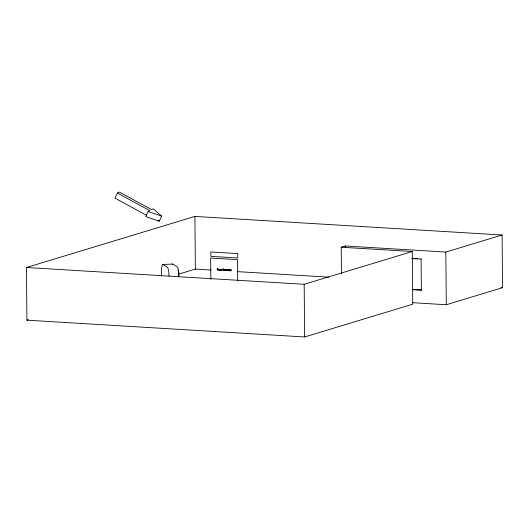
<?xml version="1.0" encoding="UTF-8"?>
<svg xmlns="http://www.w3.org/2000/svg" width="529" height="529" viewBox="0 0 529 529"><rect width="100%" height="100%" fill="white"/><g stroke="black" fill="none" stroke-linecap="round" stroke-linejoin="round"><path stroke-width="0.79" d="M117.438 193.052L149.773 210.661L148.199 211.514L145.706 216.579L159.216 221.201L161.709 216.13L153.212 208.79L151.658 209.636L119.323 192.034L117.438 193.052L114.945 198.124L146.559 215.336M341.436 273.553L341.205 247.215L412.289 251.513L412.752 304.182L304.631 336.966L26.913 320.171L26.45 267.502L194.903 216.421L502.087 235.002L502.55 287.67L446.291 304.73L412.501 302.687M26.913 320.171L28.493 319.688M178.756 274.121L195.366 269.089L211.011 270.035M341.205 247.215L345.285 245.978L445.828 252.062L502.087 235.002M26.45 267.502L304.175 284.298L412.289 251.513M412.177 258.621L421.6 259.005M412.448 289.687L421.871 290.071L412.157 289.482M219.251 269.354L219.766 269.545L219.257 270.14L219.932 270.246L219.866 269.294L219.244 269.354M162.906 264.447L172.811 264.064M411.886 258.416L417.553 258.76M237.369 271.628L328.78 277.156M500.903 287.571L502.55 287.67M148.199 211.514L161.709 216.13M157.999 220.15L159.216 221.201M178.068 270.068L178.286 271.139M445.828 252.062L446.291 304.73M421.084 259.164L421.355 290.223M345.285 245.978L345.298 247.625M304.175 284.298L304.631 336.966M237.713 281.005L237.528 259.666L210.654 258.04L210.84 279.378M194.903 216.421L195.366 269.089M178.65 276.932L178.637 275.278A6.083 1.25 87.8 0 0 178.511 272.845M161.59 276.118L161.55 271.198A7.836 1.613 87.8 0 1 163.117 264.526L167.336 267.297A7.836 1.613 87.8 0 1 169.042 276.138M172.408 264.315A7.836 1.613 87.8 0 1 173.029 264.136L177.241 266.914A7.836 1.613 87.8 0 1 178.947 275.748M220.897 270.187C220.243 272.177 220.057 267.509 220.897 270.187M224.997 269.935L225.559 270.531L224.825 270.015L225.552 269.592L224.997 269.935M228.396 270.233C227.463 272.025 227.477 268.322 228.396 270.233M221.069 269.671C221.625 271.661 222.193 268.481 221.069 269.671M225.645 269.949C226.207 271.946 226.769 268.765 225.645 269.949M228.905 270.14C229.612 272.336 230.141 268.143 228.905 270.14M229.877 270.207C230.26 272.534 231.113 268.659 229.877 270.207M223.417 269.479L222.616 270.412L222.603 269.003L223.417 269.479M227.721 270.015C227.801 271.635 228.693 269.254 227.721 270.015M229.083 270.107C229.169 271.661 229.943 269.321 229.083 270.107M223.912 270.081C224.832 271.265 224.62 268.296 223.912 270.081M220.269 269.565C220.368 271.046 221.122 268.798 220.269 269.565M219.343 269.823L219.773 269.975L219.376 269.77M223.238 269.473C222.749 270.398 222.742 268.527 223.238 269.473M224.084 270.107L224.508 270.266L224.084 270.107M221.248 269.565L221.73 269.711L221.248 269.565M225.823 269.843L226.306 269.988L225.823 269.843M230.055 270.101L230.538 270.246L230.055 270.101M218.497 269.182L217.75 269.063L217.763 270.114L218.133 269.221L218.464 270.16L218.682 269.254L219.013 270.193L218.953 269.248L218.497 269.182M231.08 270.121C230.399 272.025 231.444 269.096 231.14 270.088M226.855 269.664L226.624 269.182L226.637 270.65L227.034 269.764L227.384 270.696L227.331 269.77L226.855 269.664M237.706 253.596L210.833 251.969L210.873 256.353L237.746 257.98L237.706 253.596M223.727 269.01L223.741 270.478L223.727 269.01M228.72 269.314L228.733 270.782L228.72 269.314M217.551 268.699C216.242 269.063 217.974 271.476 217.551 268.699"/></g></svg>
